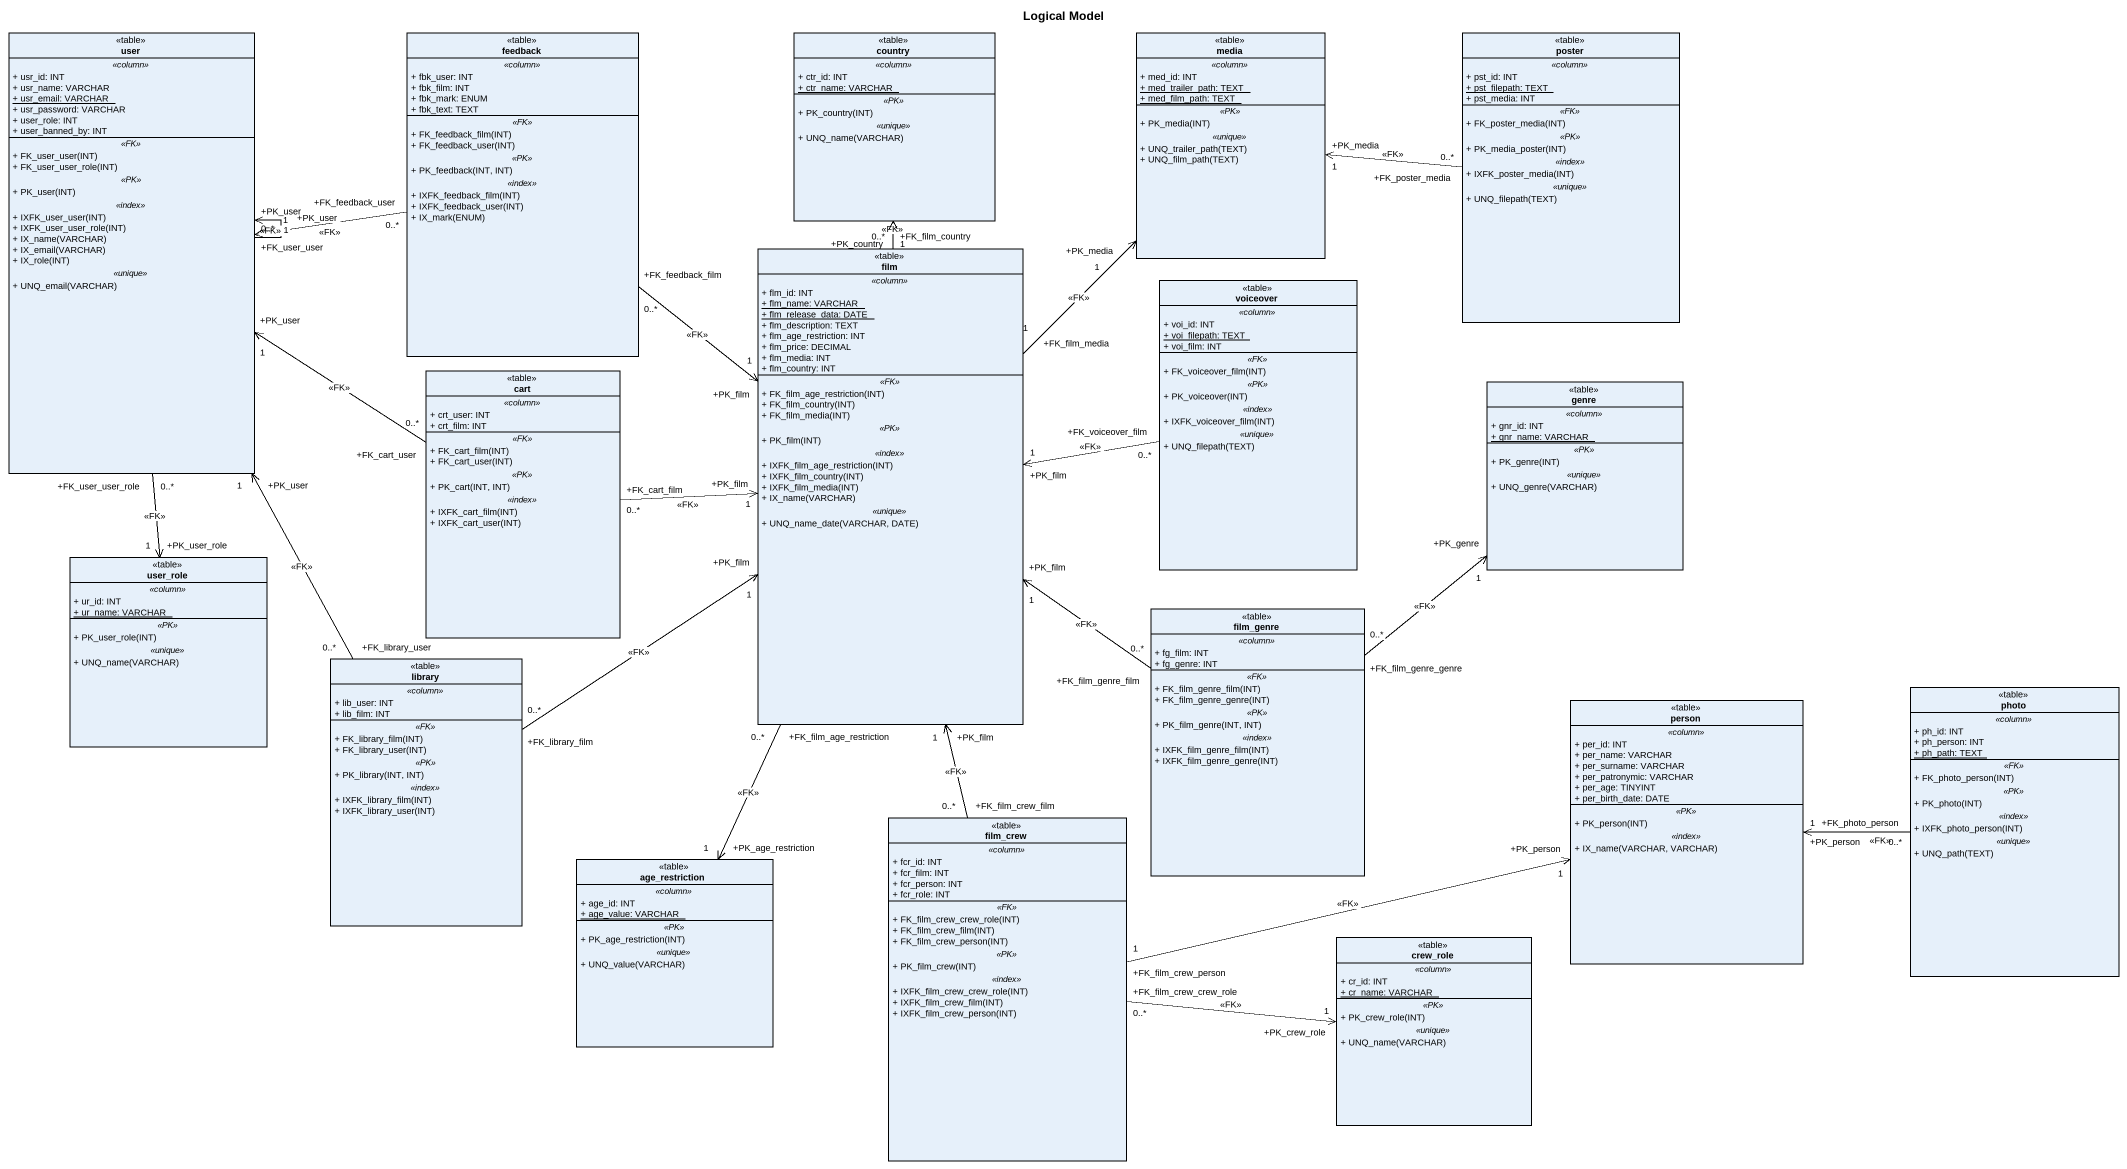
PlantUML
@startuml
title Logical Model
hide circle
hide empty members
skinparam classAttributeIconSize 0
class user <<table>> {
  .. <<column>> ..
  + usr_id: INT
  + usr_name: VARCHAR
  {static} + usr_email: VARCHAR
  + usr_password: VARCHAR
  + user_role: INT
  + user_banned_by: INT
  .. <<FK>> ..
  + FK_user_user(INT)
  + FK_user_user_role(INT)
  .. <<PK>> ..
  + PK_user(INT)
  .. <<index>> ..
  + IXFK_user_user(INT)
  + IXFK_user_user_role(INT)
  + IX_name(VARCHAR)
  + IX_email(VARCHAR)
  + IX_role(INT)
  .. <<unique>> ..
  + UNQ_email(VARCHAR)
}
class feedback <<table>> {
  .. <<column>> ..
  + fbk_user: INT
  + fbk_film: INT
  + fbk_mark: ENUM
  + fbk_text: TEXT
  .. <<FK>> ..
  + FK_feedback_film(INT)
  + FK_feedback_user(INT)
  .. <<PK>> ..
  + PK_feedback(INT, INT)
  .. <<index>> ..
  + IXFK_feedback_film(INT)
  + IXFK_feedback_user(INT)
  + IX_mark(ENUM)
}
class country <<table>> {
  .. <<column>> ..
  + ctr_id: INT
  {static} + ctr_name: VARCHAR
  .. <<PK>> ..
  + PK_country(INT)
  .. <<unique>> ..
  + UNQ_name(VARCHAR)
}
class media <<table>> {
  .. <<column>> ..
  + med_id: INT
  {static} + med_trailer_path: TEXT
  {static} + med_film_path: TEXT
  .. <<PK>> ..
  + PK_media(INT)
  .. <<unique>> ..
  + UNQ_trailer_path(TEXT)
  + UNQ_film_path(TEXT)
}
class poster <<table>> {
  .. <<column>> ..
  + pst_id: INT
  {static} + pst_filepath: TEXT
  + pst_media: INT
  .. <<FK>> ..
  + FK_poster_media(INT)
  .. <<PK>> ..
  + PK_media_poster(INT)
  .. <<index>> ..
  + IXFK_poster_media(INT)
  .. <<unique>> ..
  + UNQ_filepath(TEXT)
}
class film <<table>> {
  .. <<column>> ..
  + flm_id: INT
  {static} + flm_name: VARCHAR
  {static} + flm_release_data: DATE
  + flm_description: TEXT
  + flm_age_restriction: INT
  + flm_price: DECIMAL
  + flm_media: INT
  + flm_country: INT
  .. <<FK>> ..
  + FK_film_age_restriction(INT)
  + FK_film_country(INT)
  + FK_film_media(INT)
  .. <<PK>> ..
  + PK_film(INT)
  .. <<index>> ..
  + IXFK_film_age_restriction(INT)
  + IXFK_film_country(INT)
  + IXFK_film_media(INT)
  + IX_name(VARCHAR)
  .. <<unique>> ..
  + UNQ_name_date(VARCHAR, DATE)
}
class voiceover <<table>> {
  .. <<column>> ..
  + voi_id: INT
  {static} + voi_filepath: TEXT
  + voi_film: INT
  .. <<FK>> ..
  + FK_voiceover_film(INT)
  .. <<PK>> ..
  + PK_voiceover(INT)
  .. <<index>> ..
  + IXFK_voiceover_film(INT)
  .. <<unique>> ..
  + UNQ_filepath(TEXT)
}
class cart <<table>> {
  .. <<column>> ..
  + crt_user: INT
  + crt_film: INT
  .. <<FK>> ..
  + FK_cart_film(INT)
  + FK_cart_user(INT)
  .. <<PK>> ..
  + PK_cart(INT, INT)
  .. <<index>> ..
  + IXFK_cart_film(INT)
  + IXFK_cart_user(INT)
}
class genre <<table>> {
  .. <<column>> ..
  + gnr_id: INT
  {static} + gnr_name: VARCHAR
  .. <<PK>> ..
  + PK_genre(INT)
  .. <<unique>> ..
  + UNQ_genre(VARCHAR)
}
class user_role <<table>> {
  .. <<column>> ..
  + ur_id: INT
  {static} + ur_name: VARCHAR
  .. <<PK>> ..
  + PK_user_role(INT)
  .. <<unique>> ..
  + UNQ_name(VARCHAR)
}
class film_genre <<table>> {
  .. <<column>> ..
  + fg_film: INT
  + fg_genre: INT
  .. <<FK>> ..
  + FK_film_genre_film(INT)
  + FK_film_genre_genre(INT)
  .. <<PK>> ..
  + PK_film_genre(INT, INT)
  .. <<index>> ..
  + IXFK_film_genre_film(INT)
  + IXFK_film_genre_genre(INT)
}
class library <<table>> {
  .. <<column>> ..
  + lib_user: INT
  + lib_film: INT
  .. <<FK>> ..
  + FK_library_film(INT)
  + FK_library_user(INT)
  .. <<PK>> ..
  + PK_library(INT, INT)
  .. <<index>> ..
  + IXFK_library_film(INT)
  + IXFK_library_user(INT)
}
class "person" as person_ <<table>> {
  .. <<column>> ..
  + per_id: INT
  + per_name: VARCHAR
  + per_surname: VARCHAR
  + per_patronymic: VARCHAR
  + per_age: TINYINT
  + per_birth_date: DATE
  .. <<PK>> ..
  + PK_person(INT)
  .. <<index>> ..
  + IX_name(VARCHAR, VARCHAR)
}
class photo <<table>> {
  .. <<column>> ..
  + ph_id: INT
  + ph_person: INT
  {static} + ph_path: TEXT
  .. <<FK>> ..
  + FK_photo_person(INT)
  .. <<PK>> ..
  + PK_photo(INT)
  .. <<index>> ..
  + IXFK_photo_person(INT)
  .. <<unique>> ..
  + UNQ_path(TEXT)
}
class film_crew <<table>> {
  .. <<column>> ..
  + fcr_id: INT
  + fcr_film: INT
  + fcr_person: INT
  + fcr_role: INT
  .. <<FK>> ..
  + FK_film_crew_crew_role(INT)
  + FK_film_crew_film(INT)
  + FK_film_crew_person(INT)
  .. <<PK>> ..
  + PK_film_crew(INT)
  .. <<index>> ..
  + IXFK_film_crew_crew_role(INT)
  + IXFK_film_crew_film(INT)
  + IXFK_film_crew_person(INT)
}
class age_restriction <<table>> {
  .. <<column>> ..
  + age_id: INT
  {static} + age_value: VARCHAR
  .. <<PK>> ..
  + PK_age_restriction(INT)
  .. <<unique>> ..
  + UNQ_value(VARCHAR)
}
class crew_role <<table>> {
  .. <<column>> ..
  + cr_id: INT
  {static} + cr_name: VARCHAR
  .. <<PK>> ..
  + PK_crew_role(INT)
  .. <<unique>> ..
  + UNQ_name(VARCHAR)
}
user "+FK_user_user\n0..*" --> "+PK_user\n1" user : <<FK>>
user "+FK_user_user_role\n0..*" --> "+PK_user_role\n1" user_role : <<FK>>
feedback "+FK_feedback_user\n0..*" -left-> "+PK_user\n1" user : <<FK>>
feedback "+FK_feedback_film\n0..*" --> "+PK_film\n1" film : <<FK>>
poster "+FK_poster_media\n0..*" -left-> "+PK_media\n1" media : <<FK>>
film "+FK_film_country\n0..*" -up-> "+PK_country\n1" country : <<FK>>
film "+FK_film_media\n1" -up-> "+PK_media\n1" media : <<FK>>
film "+FK_film_age_restriction\n0..*" --> "+PK_age_restriction\n1" age_restriction : <<FK>>
voiceover "+FK_voiceover_film\n0..*" -left-> "+PK_film\n1" film : <<FK>>
cart "+FK_cart_user\n0..*" -up-> "+PK_user\n1" user : <<FK>>
cart "+FK_cart_film\n0..*" -right-> "+PK_film\n1" film : <<FK>>
film_genre "+FK_film_genre_film\n0..*" -up-> "+PK_film\n1" film : <<FK>>
film_genre "+FK_film_genre_genre\n0..*" -up-> "+PK_genre\n1" genre : <<FK>>
library "+FK_library_user\n0..*" -up-> "+PK_user\n1" user : <<FK>>
library "+FK_library_film\n0..*" -up-> "+PK_film\n1" film : <<FK>>
photo "+FK_photo_person\n0..*" -left-> "+PK_person\n1" person_ : <<FK>>
film_crew "+FK_film_crew_film\n0..*" -up-> "+PK_film\n1" film : <<FK>>
film_crew "+FK_film_crew_person\n1" -right-> "+PK_person\n1" person_ : <<FK>>
film_crew "+FK_film_crew_crew_role\n0..*" -right-> "+PK_crew_role\n1" crew_role : <<FK>>
@enduml
